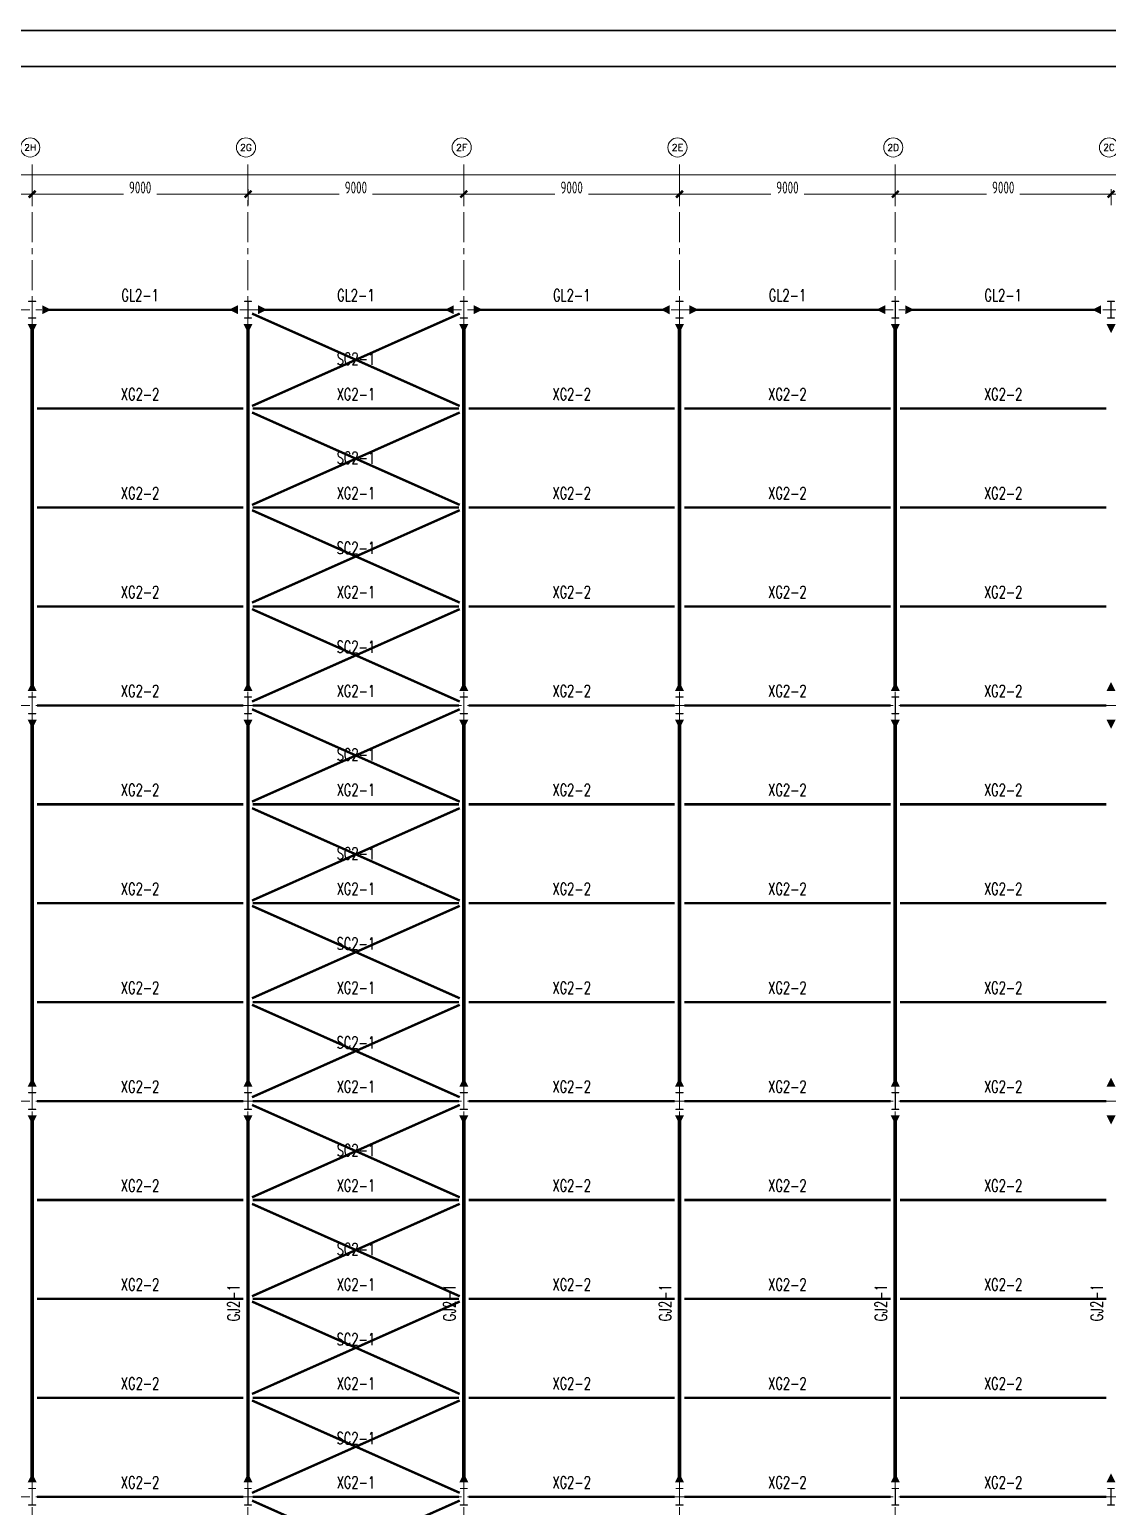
# Model space of a CAD drawing. Extents: x -1201378 to 2367219, y -619313 to 244905.
# Drawn here: x 453129 to 498092, y -31504 to 30085 of the extents above; entities that cross this region are included whole.
import ezdxf
from ezdxf.enums import TextEntityAlignment as Align

# ---------------------------------------------------------------- set-up
doc = ezdxf.new("R2010")
doc.units = 0
doc.header["$LTSCALE"] = 1000
doc.linetypes.add('CENTER', pattern=[2, 1.25, -0.25, 0.25, -0.25])
doc.layers.get('0').update_dxf_attribs({"linetype": 'CONTINUOUS'})
doc.layers.get('Defpoints').update_dxf_attribs({"linetype": 'CONTINUOUS'})
doc.layers.add('0-cxFrame', color=155, linetype='CONTINUOUS')
for name, color, linetype, lineweight in [('0-cxText', 131, 'CONTINUOUS', 25), ('S-axis', 111, 'CONTINUOUS', 0), ('S-bea', 40, 'CONTINUOUS', 0), ('S-col', 2, 'CONTINUOUS', 0), ('S-dote', 5, 'CENTER', 0), ('THIN', 7, 'CONTINUOUS', 0), ('柱间支撑', 6, 'CENTER', 0), ('梁', 4, 'CONTINUOUS', 18)]:
    doc.layers.add(name, color=color, linetype=linetype, lineweight=lineweight)
doc.styles.add('_TCH_AXIS', font='COMPLEX', dxfattribs={"bigfont": 'GBCBIG'})
doc.styles.add('cx_tuming', font='simhei.ttf')
doc.styles.add('cx_tuqian1', font='')
doc.styles.add('TSSD_Dimension', font='tssdeng.shx', dxfattribs={"width": 0.7, "bigfont": 'hztxt.shx'})
doc.styles.add('TSSD_Rein', font='tj-romans1.shx', dxfattribs={"width": 0.7, "bigfont": 'tj-hztxt.shx'})
doc.styles.add('黑体', font='simhei.ttf', dxfattribs={"width": 0.8})
doc.styles.get('cx_tuqian1').set_extended_font_data('SimSun')
doc.dimstyles.new('TSSD_200_200', dxfattribs={"dimtxt": 500, "dimasz": 200, "dimexe": 200, "dimexo": 500, "dimgap": 200, "dimtad": 1, "dimdec": 0, "dimzin": 0, "dimdsep": 46, "dimtxsty": 'TSSD_Dimension', "dimblk": 'ARCHTICK', "dimcen": 0, "dimdle": 200, "dimclrt": 7, "dimadec": 0, "dimazin": 0, "dimtfac": 1, "dimtdec": 0, "dimtix": 1, "dimtmove": 2, "dimatfit": 3, "dimfxl": 1, "dimtolj": 1, "dimtzin": 0, "dimarcsym": 0})

# ---------------------------------------------------------------- blocks, each defined once
blk = doc.blocks.new('_ArchTick')
at = {"color": 0, "linetype": 'ByBlock', "const_width": 0.5}
blk.add_lwpolyline([(-0.71, -0.71), (0.71, 0.71)], dxfattribs=at)
blk = doc.blocks.new('*D103')
at = {"layer": 'Defpoints', "color": 0, "transparency": 16777216}
for p in [(-146758, -176778), (-155758, -177738), (-146758, -177738)]:
    blk.add_point(p, dxfattribs=at)
at = {"layer": 'S-axis', "color": 0, "lineweight": -2, "transparency": 16777216}
for p, q in [((-155758, -177238), (-155758, -176578)), ((-146758, -177238), (-146758, -176578)), ((-155958, -176778), (-151957, -176778)), ((-146558, -176778), (-150560, -176778))]:
    blk.add_line(p, q, dxfattribs=at)
at = {"layer": 'S-axis', "color": 0, "lineweight": -2, "transparency": 16777216, "xscale": 200, "yscale": 200, "zscale": 200, "rotation": 180}
blk.add_blockref('_ArchTick', (-155758, -176778), dxfattribs=at)
at = {"layer": 'S-axis', "color": 0, "lineweight": -2, "transparency": 16777216, "xscale": 200, "yscale": 200, "zscale": 200}
blk.add_blockref('_ArchTick', (-146758, -176778), dxfattribs=at)
at = {"layer": 'S-axis', "color": 7, "transparency": 16777216, "insert": (-151258, -176503), "char_height": 500, "attachment_point": 5, "style": 'TSSD_Dimension'}
blk.add_mtext('\\A1;9000', dxfattribs=at)
blk = doc.blocks.new('*D104')
at = {"layer": 'Defpoints', "color": 0, "transparency": 16777216}
for p in [(-137758, -176778), (-146758, -177738), (-137758, -177738)]:
    blk.add_point(p, dxfattribs=at)
at = {"layer": 'S-axis', "color": 0, "lineweight": -2, "transparency": 16777216}
for p, q in [((-146758, -177238), (-146758, -176578)), ((-137758, -177238), (-137758, -176578)), ((-146958, -176778), (-142957, -176778)), ((-137558, -176778), (-141560, -176778))]:
    blk.add_line(p, q, dxfattribs=at)
at = {"layer": 'S-axis', "color": 0, "lineweight": -2, "transparency": 16777216, "xscale": 200, "yscale": 200, "zscale": 200, "rotation": 180}
blk.add_blockref('_ArchTick', (-146758, -176778), dxfattribs=at)
at = {"layer": 'S-axis', "color": 0, "lineweight": -2, "transparency": 16777216, "xscale": 200, "yscale": 200, "zscale": 200}
blk.add_blockref('_ArchTick', (-137758, -176778), dxfattribs=at)
at = {"layer": 'S-axis', "color": 7, "transparency": 16777216, "insert": (-142258, -176503), "char_height": 500, "attachment_point": 5, "style": 'TSSD_Dimension'}
blk.add_mtext('\\A1;9000', dxfattribs=at)
blk = doc.blocks.new('*D105')
at = {"layer": 'Defpoints', "color": 0, "transparency": 16777216}
for p in [(-128758, -176778), (-137758, -177738), (-128758, -177738)]:
    blk.add_point(p, dxfattribs=at)
at = {"layer": 'S-axis', "color": 0, "lineweight": -2, "transparency": 16777216}
for p, q in [((-137758, -177238), (-137758, -176578)), ((-128758, -177238), (-128758, -176578)), ((-137958, -176778), (-133957, -176778)), ((-128558, -176778), (-132560, -176778))]:
    blk.add_line(p, q, dxfattribs=at)
at = {"layer": 'S-axis', "color": 0, "lineweight": -2, "transparency": 16777216, "xscale": 200, "yscale": 200, "zscale": 200, "rotation": 180}
blk.add_blockref('_ArchTick', (-137758, -176778), dxfattribs=at)
at = {"layer": 'S-axis', "color": 0, "lineweight": -2, "transparency": 16777216, "xscale": 200, "yscale": 200, "zscale": 200}
blk.add_blockref('_ArchTick', (-128758, -176778), dxfattribs=at)
at = {"layer": 'S-axis', "color": 7, "transparency": 16777216, "insert": (-133258, -176503), "char_height": 500, "attachment_point": 5, "style": 'TSSD_Dimension'}
blk.add_mtext('\\A1;9000', dxfattribs=at)
blk = doc.blocks.new('*D106')
at = {"layer": 'Defpoints', "color": 0, "transparency": 16777216}
for p in [(-119758, -176778), (-128758, -177738), (-119758, -177738)]:
    blk.add_point(p, dxfattribs=at)
at = {"layer": 'S-axis', "color": 0, "lineweight": -2, "transparency": 16777216}
for p, q in [((-128758, -177238), (-128758, -176578)), ((-119758, -177238), (-119758, -176578)), ((-128958, -176778), (-124957, -176778)), ((-119558, -176778), (-123560, -176778))]:
    blk.add_line(p, q, dxfattribs=at)
at = {"layer": 'S-axis', "color": 0, "lineweight": -2, "transparency": 16777216, "xscale": 200, "yscale": 200, "zscale": 200, "rotation": 180}
blk.add_blockref('_ArchTick', (-128758, -176778), dxfattribs=at)
at = {"layer": 'S-axis', "color": 0, "lineweight": -2, "transparency": 16777216, "xscale": 200, "yscale": 200, "zscale": 200}
blk.add_blockref('_ArchTick', (-119758, -176778), dxfattribs=at)
at = {"layer": 'S-axis', "color": 7, "transparency": 16777216, "insert": (-124258, -176503), "char_height": 500, "attachment_point": 5, "style": 'TSSD_Dimension'}
blk.add_mtext('\\A1;9000', dxfattribs=at)
blk = doc.blocks.new('*D107')
at = {"layer": 'Defpoints', "color": 0, "transparency": 16777216}
for p in [(-110758, -176778), (-119758, -177738), (-110758, -177738)]:
    blk.add_point(p, dxfattribs=at)
at = {"layer": 'S-axis', "color": 0, "lineweight": -2, "transparency": 16777216}
for p, q in [((-119758, -177238), (-119758, -176578)), ((-110758, -177238), (-110758, -176578)), ((-119958, -176778), (-115957, -176778)), ((-110558, -176778), (-114560, -176778))]:
    blk.add_line(p, q, dxfattribs=at)
at = {"layer": 'S-axis', "color": 0, "lineweight": -2, "transparency": 16777216, "xscale": 200, "yscale": 200, "zscale": 200, "rotation": 180}
blk.add_blockref('_ArchTick', (-119758, -176778), dxfattribs=at)
at = {"layer": 'S-axis', "color": 0, "lineweight": -2, "transparency": 16777216, "xscale": 200, "yscale": 200, "zscale": 200}
blk.add_blockref('_ArchTick', (-110758, -176778), dxfattribs=at)
at = {"layer": 'S-axis', "color": 7, "transparency": 16777216, "insert": (-115258, -176503), "char_height": 500, "attachment_point": 5, "style": 'TSSD_Dimension'}
blk.add_mtext('\\A1;9000', dxfattribs=at)
blk = doc.blocks.new('*D108')
at = {"layer": 'Defpoints', "color": 0, "transparency": 16777216}
for p in [(-101758, -176778), (-110758, -177738), (-101758, -177738)]:
    blk.add_point(p, dxfattribs=at)
at = {"layer": 'S-axis', "color": 0, "lineweight": -2, "transparency": 16777216}
for p, q in [((-110758, -177238), (-110758, -176578)), ((-101758, -177238), (-101758, -176578)), ((-110958, -176778), (-106957, -176778)), ((-101558, -176778), (-105560, -176778))]:
    blk.add_line(p, q, dxfattribs=at)
at = {"layer": 'S-axis', "color": 0, "lineweight": -2, "transparency": 16777216, "xscale": 200, "yscale": 200, "zscale": 200, "rotation": 180}
blk.add_blockref('_ArchTick', (-110758, -176778), dxfattribs=at)
at = {"layer": 'S-axis', "color": 0, "lineweight": -2, "transparency": 16777216, "xscale": 200, "yscale": 200, "zscale": 200}
blk.add_blockref('_ArchTick', (-101758, -176778), dxfattribs=at)
at = {"layer": 'S-axis', "color": 7, "transparency": 16777216, "insert": (-106258, -176503), "char_height": 500, "attachment_point": 5, "style": 'TSSD_Dimension'}
blk.add_mtext('\\A1;9000', dxfattribs=at)
blk = doc.blocks.new('*D109')
at = {"layer": 'Defpoints', "color": 0, "transparency": 16777216}
for p in [(-92758, -176778), (-101758, -177738), (-92758, -177738)]:
    blk.add_point(p, dxfattribs=at)
at = {"layer": 'S-axis', "color": 0, "lineweight": -2, "transparency": 16777216}
for p, q in [((-101758, -177238), (-101758, -176578)), ((-92758, -177238), (-92758, -176578)), ((-101958, -176778), (-97957, -176778)), ((-92558, -176778), (-96560, -176778))]:
    blk.add_line(p, q, dxfattribs=at)
at = {"layer": 'S-axis', "color": 0, "lineweight": -2, "transparency": 16777216, "xscale": 200, "yscale": 200, "zscale": 200, "rotation": 180}
blk.add_blockref('_ArchTick', (-101758, -176778), dxfattribs=at)
at = {"layer": 'S-axis', "color": 0, "lineweight": -2, "transparency": 16777216, "xscale": 200, "yscale": 200, "zscale": 200}
blk.add_blockref('_ArchTick', (-92758, -176778), dxfattribs=at)
at = {"layer": 'S-axis', "color": 7, "transparency": 16777216, "insert": (-97258, -176503), "char_height": 500, "attachment_point": 5, "style": 'TSSD_Dimension'}
blk.add_mtext('\\A1;9000', dxfattribs=at)
blk = doc.blocks.new('*D112')
at = {"layer": 'Defpoints', "color": 0, "transparency": 16777216}
for p in [(-82958, -175978), (-240958, -177638), (-82958, -177638)]:
    blk.add_point(p, dxfattribs=at)
at = {"layer": 'S-axis', "color": 0, "lineweight": -2, "transparency": 16777216}
for p, q in [((-241158, -175978), (-162899, -175978)), ((-240958, -177138), (-240958, -175778)), ((-82758, -175978), (-161018, -175978)), ((-82958, -177138), (-82958, -175778))]:
    blk.add_line(p, q, dxfattribs=at)
at = {"layer": 'S-axis', "color": 0, "lineweight": -2, "transparency": 16777216, "xscale": 200, "yscale": 200, "zscale": 200, "rotation": 180}
blk.add_blockref('_ArchTick', (-240958, -175978), dxfattribs=at)
at = {"layer": 'S-axis', "color": 0, "lineweight": -2, "transparency": 16777216, "xscale": 200, "yscale": 200, "zscale": 200}
blk.add_blockref('_ArchTick', (-82958, -175978), dxfattribs=at)
at = {"layer": 'S-axis', "color": 7, "transparency": 16777216, "insert": (-161958, -175703), "char_height": 500, "attachment_point": 5, "style": 'TSSD_Dimension'}
blk.add_mtext('\\A1;158000', dxfattribs=at)
blk = doc.blocks.new('nt66')
at = {"layer": 'S-col'}
blk.add_lwpolyline([(-195790, 766820), (-195490, 766820), (-195490, 766808), (-195636, 766808), (-195636, 766132), (-195490, 766132), (-195490, 766120), (-195790, 766120), (-195790, 766132), (-195644, 766132), (-195644, 766808), (-195790, 766808)], close=True, dxfattribs=at)
blk = doc.blocks.new('33333')
for p in [(3786, -43900), (12786, -43900), (21786, -43900), (30786, -43900), (39786, -43900), (48786, -43900), (3786, -60400), (12786, -60400), (21786, -60400), (30786, -60400), (39786, -60400), (3786, -76900), (12786, -76900), (21786, -76900), (30786, -76900), (39786, -76900), (3786, -93400), (12786, -93400), (21786, -93400), (30786, -93400), (39786, -93400), (48786, -93400)]:
    blk.add_blockref('nt66', p)
blk = doc.blocks.new('TK22.A0 L(Dragon)')
at = {"layer": '0-cxFrame', "color": 7, "const_width": 0.5}
blk.add_lwpolyline([(0, 0), (-1486, 0), (-1486, 841), (0, 841)], close=True, dxfattribs=at)
at = {"layer": '0-cxFrame', "const_width": 0.5}
blk.add_lwpolyline([(-80, 10), (-1466, 10), (-1466, 831), (-80, 831)], close=True, dxfattribs=at)
at = {"style": '黑体', "flags": 4}
blk.add_attdef('图幅', text='', height=3.3, dxfattribs=at).set_placement((-40, 3), align=Align.RIGHT)
at = {"layer": '0-cxText', "flags": 4}
for tag, height, style, p in [('建设单位', 3.5, 'cx_tuming', (-45, 240)), ('项目名称', 3.5, 'cx_tuming', (-45, 210)), ('子项名称', 3.5, 'cx_tuming', (-45, 180)), ('工程编号', 3.3, 'cx_tuqian1', (-35, 165)), ('图名1', 3.5, 'cx_tuming', (-45, 87)), ('图名2', 3.5, 'cx_tuming', (-45, 79)), ('图名3', 3.5, 'cx_tuming', (-45, 71)), ('出图日期', 3.3, 'cx_tuqian1', (-39, 60)), ('专业', 3.3, 'cx_tuqian1', (-55, 52)), ('图号', 3.3, 'cx_tuqian1', (-55, 44)), ('版次', 3.3, 'cx_tuqian1', (-20, 44))]:
    blk.add_attdef(tag, text='', height=height, dxfattribs=dict(at, style=style)).set_placement(p, align=Align.MIDDLE)
at = {"layer": 'Defpoints', "color": 6, "flags": 4}
for tag, height, style, p in [('tufu', 3.3, '黑体', (-12, 12)), ('dwfname', 4, 'cx_tuqian1', (-80, 3))]:
    blk.add_attdef(tag, text='', height=height, dxfattribs=dict(at, style=style)).set_placement(p, align=Align.RIGHT)
blk = doc.blocks.new('2#轴网')
at = {"layer": 'S-axis'}
for centre in [(-146843.4, -174832), (-137843.4, -174832), (-128843.4, -174832), (-119843.4, -174832), (-110843.4, -174832), (-101843.4, -174832)]:
    blk.add_circle(centre, 400, dxfattribs=at)
at = {"layer": 'S-dote'}
for p, q in [((-146758.5, -270787), (-146758.5, -175298.2)), ((-137758.5, -270787), (-137758.5, -175298.2)), ((-128758.5, -270787), (-128758.5, -175298.2)), ((-119758.5, -270787), (-119758.5, -175298.2)), ((-110758.5, -270787), (-110758.5, -175298.2)), ((-74854.3, -181598.2), (-251154.3, -181598.2)), ((-74854.3, -198098.2), (-251154.3, -198098.2)), ((-74854.3, -214598.2), (-251154.3, -214598.2)), ((-74854.3, -231098.2), (-251154.3, -231098.2))]:
    blk.add_line(p, q, dxfattribs=at)
at = {"layer": 'S-axis', "style": '_TCH_AXIS'}
for s, height, p, p2 in [('2H', 260.31, (-147091.3, -174962.2), (-146595.5, -174962.2)), ('2G', 270.86, (-138088.4, -174967.5), (-137598.3, -174967.5)), ('2F', 282.17, (-129085.2, -174973.1), (-128601.5, -174973.1)), ('2E', 282.17, (-120085.2, -174973.1), (-119601.5, -174973.1)), ('2D', 276.42, (-111086.9, -174970.3), (-110599.9, -174970.3)), ('2C', 288.12, (-102083.5, -174976.1), (-101603.3, -174976.1))]:
    blk.add_text(s, height=height, dxfattribs=at).set_placement(p, p2, align=Align.FIT)
at = {"layer": 'S-axis'}
for base, p1, p2, picture, middle in [((-82958.5, -175978.2), (-240958.5, -177638.2), (-82958.5, -177638.2), '*D112', (-161958.5, -175703.2)), ((-146758.5, -176778.2), (-155758.5, -177738.2), (-146758.5, -177738.2), '*D103', (-151258.5, -176503.2)), ((-137758.5, -176778.2), (-146758.5, -177738.2), (-137758.5, -177738.2), '*D104', (-142258.5, -176503.2)), ((-128758.5, -176778.2), (-137758.5, -177738.2), (-128758.5, -177738.2), '*D105', (-133258.5, -176503.2)), ((-119758.5, -176778.2), (-128758.5, -177738.2), (-119758.5, -177738.2), '*D106', (-124258.5, -176503.2)), ((-110758.5, -176778.2), (-119758.5, -177738.2), (-110758.5, -177738.2), '*D107', (-115258.5, -176503.2)), ((-101758.5, -176778.2), (-110758.5, -177738.2), (-101758.5, -177738.2), '*D108', (-106258.5, -176503.2)), ((-92758.5, -176778.2), (-101758.5, -177738.2), (-92758.5, -177738.2), '*D109', (-97258.5, -176503.2))]:
    dim = blk.add_linear_dim(base=base, p1=p1, p2=p2, angle=0, dimstyle='TSSD_200_200', dxfattribs=at)
    dim.commit()
    dim.dimension.update_dxf_attribs({"geometry": picture, "text_midpoint": middle, "dimtype": 161})

msp = doc.modelspace()

# ---------------------------------------------------------------- linework, layer by layer
at = {"layer": 'S-bea'}
for points in [[(453656.5, 18401.8, 375, 0, 0), (454031.5, 18401.8, 375, 0, 0)], [(461826.5, 18401.8, 375, 0, 0), (461451.5, 18401.8, 375, 0, 0)], [(462656.5, 18401.8, 375, 0, 0), (463031.5, 18401.8, 375, 0, 0)], [(470826.5, 18401.8, 375, 0, 0), (470451.5, 18401.8, 375, 0, 0)], [(471656.5, 18401.8, 375, 0, 0), (472031.5, 18401.8, 375, 0, 0)], [(479826.5, 18401.8, 375, 0, 0), (479451.5, 18401.8, 375, 0, 0)], [(480656.5, 18401.8, 375, 0, 0), (481031.5, 18401.8, 375, 0, 0)], [(488826.5, 18401.8, 375, 0, 0), (488451.5, 18401.8, 375, 0, 0)], [(489656.5, 18401.8, 375, 0, 0), (490031.5, 18401.8, 375, 0, 0)], [(497826.5, 18401.8, 375, 0, 0), (497451.5, 18401.8, 375, 0, 0)], [(453241.5, 17801.8, 375, 0, 0), (453241.5, 17426.8, 375, 0, 0)], [(462241.5, 17801.8, 375, 0, 0), (462241.5, 17426.8, 375, 0, 0)], [(471241.5, 17801.8, 375, 0, 0), (471241.5, 17426.8, 375, 0, 0)], [(480241.5, 17801.8, 375, 0, 0), (480241.5, 17426.8, 375, 0, 0)], [(489241.5, 17801.8, 375, 0, 0), (489241.5, 17426.8, 375, 0, 0)], [(498241.5, 17801.8, 375, 0, 0), (498241.5, 17426.8, 375, 0, 0)], [(453241.5, 2501.8, 375, 0, 0), (453241.5, 2876.8, 375, 0, 0)], [(462241.5, 2501.8, 375, 0, 0), (462241.5, 2876.8, 375, 0, 0)], [(471241.5, 2501.8, 375, 0, 0), (471241.5, 2876.8, 375, 0, 0)], [(480241.5, 2501.8, 375, 0, 0), (480241.5, 2876.8, 375, 0, 0)], [(489241.5, 2501.8, 375, 0, 0), (489241.5, 2876.8, 375, 0, 0)], [(498241.5, 2501.8, 375, 0, 0), (498241.5, 2876.8, 375, 0, 0)], [(453241.5, 1301.8, 375, 0, 0), (453241.5, 926.8, 375, 0, 0)], [(462241.5, 1301.8, 375, 0, 0), (462241.5, 926.8, 375, 0, 0)], [(471241.5, 1301.8, 375, 0, 0), (471241.5, 926.8, 375, 0, 0)], [(480241.5, 1301.8, 375, 0, 0), (480241.5, 926.8, 375, 0, 0)], [(489241.5, 1301.8, 375, 0, 0), (489241.5, 926.8, 375, 0, 0)], [(498241.5, 1301.8, 375, 0, 0), (498241.5, 926.8, 375, 0, 0)], [(453241.5, -13998.2, 375, 0, 0), (453241.5, -13623.2, 375, 0, 0)], [(462241.5, -13998.2, 375, 0, 0), (462241.5, -13623.2, 375, 0, 0)], [(471241.5, -13998.2, 375, 0, 0), (471241.5, -13623.2, 375, 0, 0)], [(480241.5, -13998.2, 375, 0, 0), (480241.5, -13623.2, 375, 0, 0)], [(489241.5, -13998.2, 375, 0, 0), (489241.5, -13623.2, 375, 0, 0)], [(498241.5, -13998.2, 375, 0, 0), (498241.5, -13623.2, 375, 0, 0)], [(453241.5, -15198.2, 375, 0, 0), (453241.5, -15573.2, 375, 0, 0)], [(462241.5, -15198.2, 375, 0, 0), (462241.5, -15573.2, 375, 0, 0)], [(471241.5, -15198.2, 375, 0, 0), (471241.5, -15573.2, 375, 0, 0)], [(480241.5, -15198.2, 375, 0, 0), (480241.5, -15573.2, 375, 0, 0)], [(489241.5, -15198.2, 375, 0, 0), (489241.5, -15573.2, 375, 0, 0)], [(498241.5, -15198.2, 375, 0, 0), (498241.5, -15573.2, 375, 0, 0)], [(453241.5, -30498.2, 375, 0, 0), (453241.5, -30123.2, 375, 0, 0)], [(462241.5, -30498.2, 375, 0, 0), (462241.5, -30123.2, 375, 0, 0)], [(471241.5, -30498.2, 375, 0, 0), (471241.5, -30123.2, 375, 0, 0)], [(480241.5, -30498.2, 375, 0, 0), (480241.5, -30123.2, 375, 0, 0)], [(489241.5, -30498.2, 375, 0, 0), (489241.5, -30123.2, 375, 0, 0)], [(498241.5, -30498.2, 375, 0, 0), (498241.5, -30123.2, 375, 0, 0)]]:
    msp.add_lwpolyline(points, format="xyseb", dxfattribs=at)
at = {"layer": 'S-bea', "const_width": 150}
for points in [[(453241.5, 17801.8), (453241.5, 2501.8)], [(462241.5, 17801.8), (462241.5, 2501.8)], [(471241.5, 17801.8), (471241.5, 2501.8)], [(480241.5, 17801.8), (480241.5, 2501.8)], [(489241.5, 17801.8), (489241.5, 2501.8)], [(453241.5, 1301.8), (453241.5, -13998.2)], [(462241.5, 1301.8), (462241.5, -13998.2)], [(471241.5, 1301.8), (471241.5, -13998.2)], [(480241.5, 1301.8), (480241.5, -13998.2)], [(489241.5, 1301.8), (489241.5, -13998.2)], [(453241.5, -15198.2), (453241.5, -30498.2)], [(462241.5, -15198.2), (462241.5, -30498.2)], [(471241.5, -15198.2), (471241.5, -30498.2)], [(480241.5, -15198.2), (480241.5, -30498.2)], [(489241.5, -15198.2), (489241.5, -30498.2)]]:
    msp.add_lwpolyline(points, dxfattribs=at)
at = {"layer": '柱间支撑', "linetype": 'Continuous', "const_width": 100}
for points in [[(462408.4, 14387.1), (471074.7, 18241.5)], [(462408.4, 18241.5), (471074.7, 14387.1)], [(453441.5, 14276.8), (462041.5, 14276.8)], [(462408.4, 10262.1), (471074.7, 14116.5)], [(462408.4, 14116.5), (471074.7, 10262.1)], [(462441.5, 14276.8), (471041.5, 14276.8)], [(471441.5, 14276.8), (480041.5, 14276.8)], [(480441.5, 14276.8), (489041.5, 14276.8)], [(489441.5, 14276.8), (498041.5, 14276.8)], [(453441.5, 10151.8), (462041.5, 10151.8)], [(462408.4, 10041.5), (471074.7, 6187.1)], [(462408.4, 6187.1), (471074.7, 10041.5)], [(462441.5, 10151.8), (471041.5, 10151.8)], [(471441.5, 10151.8), (480041.5, 10151.8)], [(480441.5, 10151.8), (489041.5, 10151.8)], [(489441.5, 10151.8), (498041.5, 10151.8)], [(453441.5, 6026.8), (462041.5, 6026.8)], [(462408.4, 5916.5), (471074.7, 2062.1)], [(462408.4, 2062.1), (471074.7, 5916.5)], [(462441.5, 6026.8), (471041.5, 6026.8)], [(471441.5, 6026.8), (480041.5, 6026.8)], [(480441.5, 6026.8), (489041.5, 6026.8)], [(489441.5, 6026.8), (498041.5, 6026.8)], [(453441.5, 1901.8), (462041.5, 1901.8)], [(462441.5, 1901.8), (471041.5, 1901.8)], [(471441.5, 1901.8), (480041.5, 1901.8)], [(480441.5, 1901.8), (489041.5, 1901.8)], [(489441.5, 1901.8), (498041.5, 1901.8)], [(462408.4, -2112.9), (471074.7, 1741.5)], [(462408.4, 1741.5), (471074.7, -2112.9)], [(453441.5, -2223.2), (462041.5, -2223.2)], [(462408.4, -6237.9), (471074.7, -2383.5)], [(462408.4, -2383.5), (471074.7, -6237.9)], [(462441.5, -2223.2), (471041.5, -2223.2)], [(471441.5, -2223.2), (480041.5, -2223.2)], [(480441.5, -2223.2), (489041.5, -2223.2)], [(489441.5, -2223.2), (498041.5, -2223.2)], [(453441.5, -6348.2), (462041.5, -6348.2)], [(462408.4, -6458.5), (471074.7, -10312.9)], [(462408.4, -10312.9), (471074.7, -6458.5)], [(462441.5, -6348.2), (471041.5, -6348.2)], [(471441.5, -6348.2), (480041.5, -6348.2)], [(480441.5, -6348.2), (489041.5, -6348.2)], [(489441.5, -6348.2), (498041.5, -6348.2)], [(453441.5, -10473.2), (462041.5, -10473.2)], [(462441.5, -10473.2), (471041.5, -10473.2)], [(471441.5, -10473.2), (480041.5, -10473.2)], [(480441.5, -10473.2), (489041.5, -10473.2)], [(489441.5, -10473.2), (498041.5, -10473.2)], [(462408.4, -10583.5), (471074.7, -14437.9)], [(462408.4, -14437.9), (471074.7, -10583.5)], [(453441.5, -14598.2), (462041.5, -14598.2)], [(462408.4, -18612.9), (471074.7, -14758.5)], [(462408.4, -14758.5), (471074.7, -18612.9)], [(462441.5, -14598.2), (471041.5, -14598.2)], [(471441.5, -14598.2), (480041.5, -14598.2)], [(480441.5, -14598.2), (489041.5, -14598.2)], [(489441.5, -14598.2), (498041.5, -14598.2)], [(453441.5, -18723.2), (462041.5, -18723.2)], [(462408.4, -22737.9), (471074.7, -18883.5)], [(462408.4, -18883.5), (471074.7, -22737.9)], [(462441.5, -18723.2), (471041.5, -18723.2)], [(471441.5, -18723.2), (480041.5, -18723.2)], [(480441.5, -18723.2), (489041.5, -18723.2)], [(489441.5, -18723.2), (498041.5, -18723.2)], [(453441.5, -22848.2), (462041.5, -22848.2)], [(462408.4, -22958.5), (471074.7, -26812.9)], [(462408.4, -26812.9), (471074.7, -22958.5)], [(462441.5, -22848.2), (471041.5, -22848.2)], [(471441.5, -22848.2), (480041.5, -22848.2)], [(480441.5, -22848.2), (489041.5, -22848.2)], [(489441.5, -22848.2), (498041.5, -22848.2)], [(453441.5, -26973.2), (462041.5, -26973.2)], [(462408.4, -27083.5), (471074.7, -30937.9)], [(462408.4, -30937.9), (471074.7, -27083.5)], [(462441.5, -26973.2), (471041.5, -26973.2)], [(471441.5, -26973.2), (480041.5, -26973.2)], [(480441.5, -26973.2), (489041.5, -26973.2)], [(489441.5, -26973.2), (498041.5, -26973.2)], [(453441.5, -31098.2), (462041.5, -31098.2)], [(462408.4, -35112.9), (471074.7, -31258.5)], [(462408.4, -31258.5), (471074.7, -35112.9)], [(462441.5, -31098.2), (471041.5, -31098.2)], [(471441.5, -31098.2), (480041.5, -31098.2)], [(480441.5, -31098.2), (489041.5, -31098.2)], [(489441.5, -31098.2), (498041.5, -31098.2)]]:
    msp.add_lwpolyline(points, dxfattribs=at)
at = {"layer": '梁', "linetype": 'Continuous', "const_width": 100}
for points in [[(453656.5, 18401.8), (461826.5, 18401.8)], [(462656.5, 18401.8), (470826.5, 18401.8)], [(471656.5, 18401.8), (479826.5, 18401.8)], [(480656.5, 18401.8), (488826.5, 18401.8)], [(489656.5, 18401.8), (497826.5, 18401.8)]]:
    msp.add_lwpolyline(points, dxfattribs=at)

# ---------------------------------------------------------------- block references
at = {"layer": '0-cxFrame', "xscale": 150, "yscale": 150, "zscale": 150}
msp.add_blockref('TK22.A0 L(Dragon)', (549426.9, -96102.2), dxfattribs=at)
at = {"layer": 'S-axis'}
msp.add_blockref('2#轴网', (600000, 200000), dxfattribs=at)
at = {"layer": 'S-col'}
msp.add_blockref('33333', (645095.7, -704168.2), dxfattribs=at)

# ---------------------------------------------------------------- texts
at = {"layer": 'THIN', "style": 'TSSD_Rein', "width": 0.7}
for s, p in [('GL2-1', (457741.5, 18601.8)), ('GL2-1', (466741.5, 18601.8)), ('GL2-1', (475741.5, 18601.8)), ('GL2-1', (484741.5, 18601.8)), ('GL2-1', (493741.5, 18601.8)), ('SC2-1', (466739.9, 15956.6)), ('XG2-2', (457741.5, 14476.8)), ('XG2-1', (466741.5, 14476.8)), ('XG2-2', (475741.5, 14476.8)), ('XG2-2', (484741.5, 14476.8)), ('XG2-2', (493741.5, 14476.8)), ('SC2-1', (466739.9, 11831.6)), ('XG2-2', (457741.5, 10351.8)), ('XG2-1', (466741.5, 10351.8)), ('XG2-2', (475741.5, 10351.8)), ('XG2-2', (484741.5, 10351.8)), ('XG2-2', (493741.5, 10351.8)), ('SC2-1', (466739.9, 8068.2)), ('XG2-2', (457741.5, 6226.8)), ('XG2-1', (466741.5, 6226.8)), ('XG2-2', (475741.5, 6226.8)), ('XG2-2', (484741.5, 6226.8)), ('XG2-2', (493741.5, 6226.8)), ('SC2-1', (466739.9, 3943.2)), ('XG2-2', (457741.5, 2101.8)), ('XG2-1', (466741.5, 2101.8)), ('XG2-2', (475741.5, 2101.8)), ('XG2-2', (484741.5, 2101.8)), ('XG2-2', (493741.5, 2101.8)), ('SC2-1', (466739.9, -543.4)), ('XG2-2', (457741.5, -2023.2)), ('XG2-1', (466741.5, -2023.2)), ('XG2-2', (475741.5, -2023.2)), ('XG2-2', (484741.5, -2023.2)), ('XG2-2', (493741.5, -2023.2)), ('SC2-1', (466739.9, -4668.4)), ('XG2-2', (457741.5, -6148.2)), ('XG2-1', (466741.5, -6148.2)), ('XG2-2', (475741.5, -6148.2)), ('XG2-2', (484741.5, -6148.2)), ('XG2-2', (493741.5, -6148.2)), ('SC2-1', (466739.9, -8431.8)), ('XG2-2', (457741.5, -10273.2)), ('XG2-1', (466741.5, -10273.2)), ('XG2-2', (475741.5, -10273.2)), ('XG2-2', (484741.5, -10273.2)), ('XG2-2', (493741.5, -10273.2)), ('SC2-1', (466739.9, -12556.8)), ('XG2-2', (457741.5, -14398.2)), ('XG2-1', (466741.5, -14398.2)), ('XG2-2', (475741.5, -14398.2)), ('XG2-2', (484741.5, -14398.2)), ('XG2-2', (493741.5, -14398.2)), ('SC2-1', (466739.9, -17043.4)), ('XG2-2', (457741.5, -18523.2)), ('XG2-1', (466741.5, -18523.2)), ('XG2-2', (475741.5, -18523.2)), ('XG2-2', (484741.5, -18523.2)), ('XG2-2', (493741.5, -18523.2)), ('SC2-1', (466739.9, -21168.4)), ('XG2-2', (457741.5, -22648.2)), ('XG2-1', (466741.5, -22648.2)), ('XG2-2', (475741.5, -22648.2)), ('XG2-2', (484741.5, -22648.2)), ('XG2-2', (493741.5, -22648.2)), ('SC2-1', (466739.9, -24931.8)), ('XG2-2', (457741.5, -26773.2)), ('XG2-1', (466741.5, -26773.2)), ('XG2-2', (475741.5, -26773.2)), ('XG2-2', (484741.5, -26773.2)), ('XG2-2', (493741.5, -26773.2)), ('SC2-1', (466739.9, -29056.8)), ('XG2-2', (457741.5, -30898.2)), ('XG2-1', (466741.5, -30898.2)), ('XG2-2', (475741.5, -30898.2)), ('XG2-2', (484741.5, -30898.2)), ('XG2-2', (493741.5, -30898.2))]:
    msp.add_text(s, height=500, dxfattribs=at).set_placement(p, align=Align.BOTTOM_CENTER)
for p in [(462041.5, -23006.9), (471041.5, -23006.9), (480041.5, -23006.9), (489041.5, -23006.9), (498041.5, -23006.9)]:
    msp.add_text('GJ2-1', height=500, rotation=90, dxfattribs=at).set_placement(p, align=Align.BOTTOM_CENTER)

doc.saveas('drawing.dxf')
